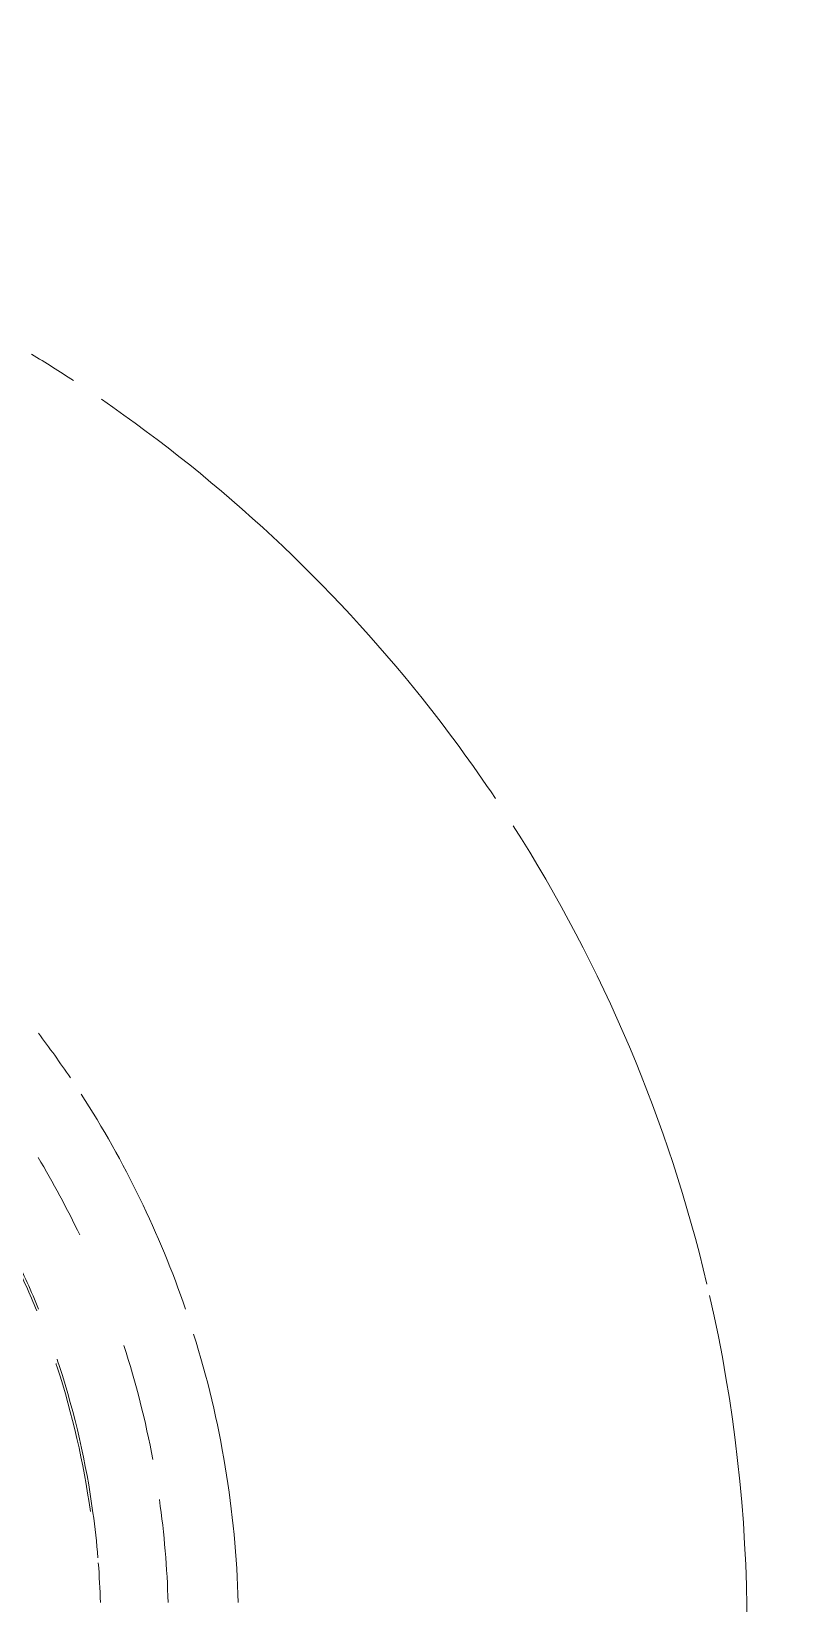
# Model space of a CAD drawing. Header units: millimetres. Extents: x -4000 to 187956, y -58990 to 162485.
# Drawn here: x 158784.2 to 158808.7, y 1749.3 to 1800.1 of the extents above; entities that cross this region are included whole.
import ezdxf

# ---------------------------------------------------------------- set-up
doc = ezdxf.new("R2010")
doc.units = ezdxf.units.MM
doc.layers.add('P-SANR-FIXT', color=6, linetype='Continuous', lineweight=9)

# ---------------------------------------------------------------- blocks, each defined once
blk = doc.blocks.new('C307 - C307-V895-FFS - TANG 1')
at = {"layer": 'P-SANR-FIXT', "color": 254}
for start, end in [(167.1429, 192.8571), (193.3128, 212.5392), (213.7968, 218.5714), (218.5714, 235.4946), (236.7902, 238.6913)]:
    blk.add_arc((0, 150), 48.136, start, end, dxfattribs=at)
at = {"layer": 'P-SANR-FIXT', "color": 90}
for radius, start, end in [(31.698, 181.4316, 197.3794), (31.698, 181.4316, 197.3794), (29.434, 181.5417, 188.0402), (27.248, 181.6654, 184.3703), (27.248, 184.7211, 187.7939), (27.248, 187.7939, 198), (27.17, 187.8952, 198), (29.434, 190.591, 198), (27.248, 198, 198.5329), (27.17, 198, 198.2636), (31.698, 198.9124, 212.8957), (31.698, 198.9124, 212.8957), (27.248, 202.1485, 206.0651), (27.17, 202.0835, 205.8037), (29.434, 205.4932, 211.0271), (31.698, 214.0453, 217.2497)]:
    blk.add_arc((0, 150), radius, start, end, dxfattribs=at)
at = {"layer": 'P-SANR-FIXT', "color": 250}
blk.add_open_spline([(-119.281, 157.53), (-115.966, 146.845), (-106.161, 127.436), (-84.838, 108.521), (-62.347, 96.734), (-49.425, 91.873), (-42.56, 89.707)], degree=3, knots=[0, 0, 0, 0, 0.333333, 0.666667, 0.833333, 1, 1, 1, 1], dxfattribs=at)
blk = doc.blocks.new('C307 - C307-V948-FFS - TANG 1')
at = {"layer": 'P-SANR-FIXT', "color": 254}
for start, end in [(167.1429, 192.8571), (193.3128, 212.5392), (213.7968, 218.5714), (218.5714, 235.4946), (236.7902, 238.6913)]:
    blk.add_arc((0, 150), 48.136, start, end, dxfattribs=at)
at = {"layer": 'P-SANR-FIXT', "color": 90}
for radius, start, end in [(31.698, 181.4316, 197.3794), (31.698, 181.4316, 197.3794), (29.434, 181.5417, 188.0402), (27.248, 181.6654, 184.3703), (27.248, 184.7211, 187.7939), (27.248, 187.7939, 198), (27.17, 187.8952, 198), (29.434, 190.591, 198), (27.248, 198, 198.5329), (27.17, 198, 198.2636), (31.698, 198.9124, 212.8957), (31.698, 198.9124, 212.8957), (27.248, 202.1485, 206.0651), (27.17, 202.0835, 205.8037), (29.434, 205.4932, 211.0271), (31.698, 214.0453, 217.2497)]:
    blk.add_arc((0, 150), radius, start, end, dxfattribs=at)
at = {"layer": 'P-SANR-FIXT', "color": 250}
blk.add_open_spline([(-119.281, 157.53), (-115.966, 146.845), (-106.161, 127.436), (-84.838, 108.521), (-62.347, 96.734), (-49.425, 91.873), (-42.56, 89.707)], degree=3, knots=[0, 0, 0, 0, 0.333333, 0.666667, 0.833333, 1, 1, 1, 1], dxfattribs=at)
blk = doc.blocks.new('CMF2_NHAXUONG_A_rvt-1-FFS - TANG 1')
at = {"layer": 'P-SANR-FIXT', "color": 250, "lineweight": 9, "rotation": 180}
for name in ['C307 - C307-V895-FFS - TANG 1', 'C307 - C307-V948-FFS - TANG 1']:
    blk.add_blockref(name, (158759.145, 1898.501), dxfattribs=at)

msp = doc.modelspace()

# ---------------------------------------------------------------- block references
at = {"lineweight": 5}
msp.add_blockref('CMF2_NHAXUONG_A_rvt-1-FFS - TANG 1', (0, 0), dxfattribs=at)

doc.saveas('drawing.dxf')
